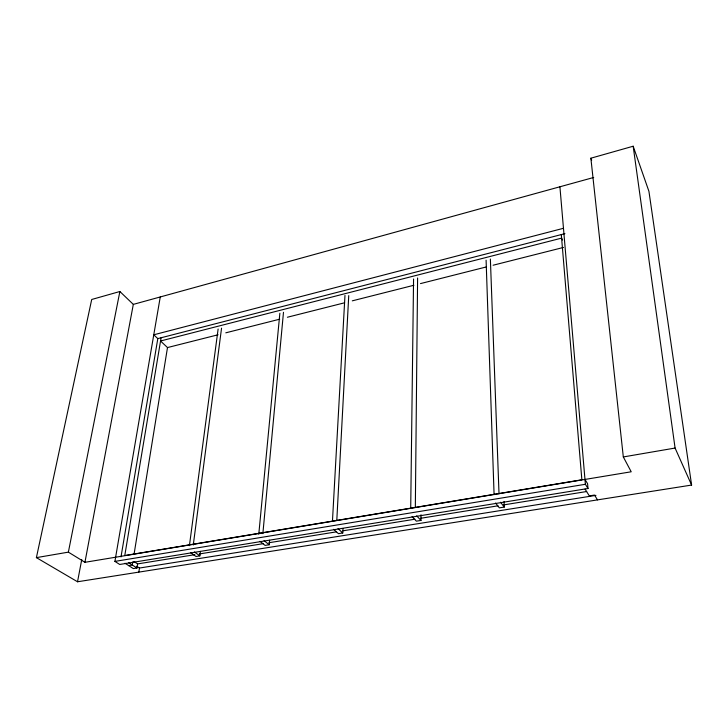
<?xml version="1.0" encoding="UTF-8"?>
<svg xmlns="http://www.w3.org/2000/svg" width="728" height="728" viewBox="0 0 728 728"><rect width="100%" height="100%" fill="white"/><g stroke="black" fill="none" stroke-linecap="round" stroke-linejoin="round"><path stroke-width="1.09" d="M412.057 516.607L416.371 521.166L420.975 520.429L421.012 514.751M415.333 507.507L417.599 277.969M410.71 508.271L413.559 278.997M333.67 529.329L338.438 533.66L342.77 532.969L342.988 528.428M336.8 520.365L348.739 295.604M332.459 521.084L344.972 295.45M259.96 541.304L265.119 545.409L269.196 544.762L269.597 540.249M262.863 533.615L283.483 312.303M258.777 534.297L279.861 313.231M190.508 552.579L196.023 556.492L199.863 555.874L200.428 551.378M193.275 545.026L221.558 328.146M189.417 545.663L218.118 329.029M125.007 563.245L133.324 568.586L136.955 568.013L137.601 563.909L133.897 561.497M138.83 572.117L139.476 568.04L136.727 566.266M132.805 561.925L132.305 565.01L128.674 565.601M134.07 554.154L167.495 347.565L160.542 340.995L561.606 238.12L562.516 240.067M161.088 337.765L124.779 555.555L581.863 479.779L561.306 234.571M120.994 556.938L157.812 338.611L153.772 334.798L563.472 228.292M584.975 479.443L587.578 483.692L587.996 488.506L119.72 564.464L114.906 561.397L160.26 296.96M84.939 562.307L133.315 304.386L119.874 291.509L91.71 299.481L36.4 557.63L77.532 581.772L691.6 485.066L648.93 191.337L633.169 146.228L590.872 158.203L623.314 456.938L631.212 471.78L84.939 562.307L68.377 552.143L36.4 557.63M77.532 581.772L81.754 559.514M68.377 552.143L119.874 291.509M133.315 304.386L593.702 177.468M157.812 338.611L564.928 233.643M167.495 347.565L218.1 334.771M225.798 332.823L279.698 319.192M287.396 317.244L344.599 302.784M352.297 300.837L413.904 285.258M420.502 283.592L486.504 266.894M493.102 265.229L563.508 247.429M623.314 456.938L675.084 448.057L691.6 485.066M114.906 561.397L585.385 484.284L587.996 488.506M137.601 563.909L194.858 554.672M199.354 553.953L263.336 543.643M268.951 542.733L336.309 531.877M343.052 530.794L414.896 519.21M420.511 518.309L497.97 505.824M503.585 504.914L586.659 491.527M504.049 501.41L504.267 507.07L499.363 507.862L495.577 503.039M139.476 568.04L595.95 495.359M128.656 562.653L136.955 568.013M194.367 551.951L199.863 555.874M264.055 540.64L269.196 544.762M338.019 528.628L342.77 532.969M416.689 515.852L420.975 520.429M500.518 502.238L504.267 507.07M585.085 489.098L589.316 495.895L594.539 495.058L597.497 499.881M590.872 158.203L591.664 160.206M633.169 146.228L675.084 448.057M559.914 186.778L585.385 484.284M490.372 259.059L499.017 493.821M486.095 260.151L494.085 494.64"/></g></svg>
